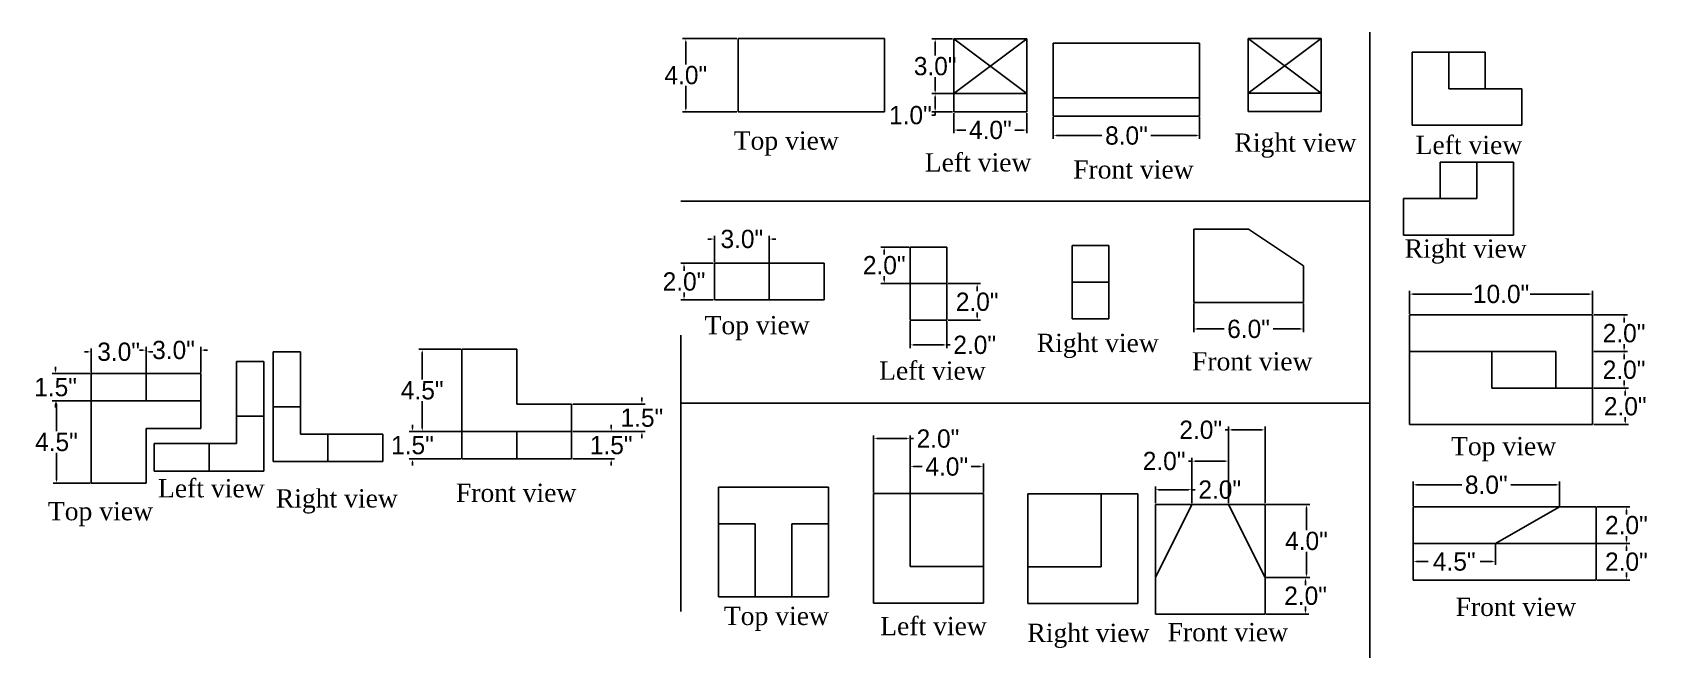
# Model space of a CAD drawing. Header units: inches. Extents: x -21.5 to 66.9, y 13.1 to 47.3.
import ezdxf

# ---------------------------------------------------------------- set-up
doc = ezdxf.new("R2010")
doc.units = ezdxf.units.IN
doc.header["$MEASUREMENT"] = 0
doc.dimstyles.get("Standard").update_dxf_attribs({"dimtxt": 1, "dimasz": 0.18, "dimexe": 0.18, "dimexo": 0.0625, "dimgap": 0.09, "dimtad": 0, "dimtih": 1, "dimtoh": 1, "dimdec": 1, "dimzin": 0, "dimdsep": 46, "dimlunit": 3, "dimtxsty": 'Standard', "dimcen": 0.09, "dimclrt": 1, "dimadec": 0, "dimazin": 0, "dimtfac": 1, "dimtdec": 1, "dimtofl": 0, "dimtmove": 0, "dimatfit": 3, "dimfxl": 1, "dimtolj": 1, "dimtzin": 0, "dimarcsym": 0})

# ---------------------------------------------------------------- blocks, each defined once
blk = doc.blocks.new('*D1')
at = {"color": 0, "lineweight": -2}
for p, q in [((17.031, 46.945), (14.056, 46.945)), ((14.236, 46.765), (14.236, 45.535)), ((14.236, 43.125), (14.236, 44.355)), ((17.031, 42.945), (14.056, 42.945))]:
    blk.add_line(p, q, dxfattribs=at)
at = {"color": 0}
for points in [[(14.206, 46.765), (14.266, 46.765), (14.236, 46.945)], [(14.206, 43.125), (14.266, 43.125), (14.236, 42.945)]]:
    blk.add_solid(points, dxfattribs=at)
at = {"layer": 'Defpoints', "color": 0}
for p in [(14.236, 46.945), (17.094, 46.945), (17.094, 42.945)]:
    blk.add_point(p, dxfattribs=at)
at = {"color": 1, "insert": (14.236, 44.945), "char_height": 1, "attachment_point": 5}
blk.add_mtext('\\A1;4.0"', dxfattribs=at)
blk = doc.blocks.new('*D2')
at = {"color": 0, "lineweight": -2}
for p, q in [((28.814, 46.935), (27.682, 46.935)), ((27.862, 46.755), (27.862, 46.025)), ((27.862, 44.115), (27.862, 44.845)), ((28.814, 43.935), (27.682, 43.935))]:
    blk.add_line(p, q, dxfattribs=at)
at = {"color": 0}
for points in [[(27.832, 46.755), (27.892, 46.755), (27.862, 46.935)], [(27.832, 44.115), (27.892, 44.115), (27.862, 43.935)]]:
    blk.add_solid(points, dxfattribs=at)
at = {"layer": 'Defpoints', "color": 0}
for p in [(27.862, 46.935), (28.877, 46.935), (28.877, 43.935)]:
    blk.add_point(p, dxfattribs=at)
at = {"color": 1, "insert": (27.862, 45.435), "char_height": 1, "attachment_point": 5}
blk.add_mtext('\\A1;3.0"', dxfattribs=at)
blk = doc.blocks.new('*D3')
at = {"color": 0, "lineweight": -2}
for p, q in [((28.814, 43.935), (27.682, 43.935)), ((27.862, 43.755), (27.862, 43.115)), ((28.814, 42.935), (27.682, 42.935)), ((27.862, 42.755), (27.682, 42.755)), ((27.862, 42.935), (27.862, 42.755))]:
    blk.add_line(p, q, dxfattribs=at)
at = {"color": 0}
for points in [[(27.832, 43.755), (27.892, 43.755), (27.862, 43.935)], [(27.832, 43.115), (27.892, 43.115), (27.862, 42.935)]]:
    blk.add_solid(points, dxfattribs=at)
at = {"layer": 'Defpoints', "color": 0}
for p in [(28.877, 43.935), (27.862, 42.935), (28.877, 42.935)]:
    blk.add_point(p, dxfattribs=at)
at = {"color": 1, "insert": (26.509, 42.755), "char_height": 1, "attachment_point": 5}
blk.add_mtext('\\A1;1.0"', dxfattribs=at)
blk = doc.blocks.new('*D4')
at = {"color": 0, "lineweight": -2}
for p, q in [((28.877, 42.873), (28.877, 41.765)), ((32.877, 42.873), (32.877, 41.765)), ((29.057, 41.945), (29.537, 41.945)), ((32.697, 41.945), (32.217, 41.945))]:
    blk.add_line(p, q, dxfattribs=at)
at = {"color": 0}
for points in [[(29.057, 41.975), (29.057, 41.915), (28.877, 41.945)], [(32.697, 41.975), (32.697, 41.915), (32.877, 41.945)]]:
    blk.add_solid(points, dxfattribs=at)
at = {"layer": 'Defpoints', "color": 0}
for p in [(28.877, 42.935), (32.877, 42.935), (32.877, 41.945)]:
    blk.add_point(p, dxfattribs=at)
at = {"color": 1, "insert": (30.877, 41.945), "char_height": 1, "attachment_point": 5}
blk.add_mtext('\\A1;4.0"', dxfattribs=at)
blk = doc.blocks.new('*D5')
at = {"color": 0, "lineweight": -2}
for p, q in [((34.314, 42.644), (34.314, 41.459)), ((42.314, 42.644), (42.314, 41.459)), ((34.494, 41.639), (36.974, 41.639)), ((42.134, 41.639), (39.654, 41.639))]:
    blk.add_line(p, q, dxfattribs=at)
at = {"color": 0}
for points in [[(34.494, 41.669), (34.494, 41.609), (34.314, 41.639)], [(42.134, 41.669), (42.134, 41.609), (42.314, 41.639)]]:
    blk.add_solid(points, dxfattribs=at)
at = {"layer": 'Defpoints', "color": 0}
for p in [(34.314, 42.706), (42.314, 42.706), (42.314, 41.639)]:
    blk.add_point(p, dxfattribs=at)
at = {"color": 1, "insert": (38.314, 41.639), "char_height": 1, "attachment_point": 5}
blk.add_mtext('\\A1;8.0"', dxfattribs=at)
blk = doc.blocks.new('*D6')
at = {"color": 0, "lineweight": -2}
for p, q in [((15.618, 35.981), (15.438, 35.981)), ((15.798, 34.715), (15.798, 36.161)), ((18.798, 34.715), (18.798, 36.161)), ((18.978, 35.981), (19.158, 35.981))]:
    blk.add_line(p, q, dxfattribs=at)
at = {"color": 0}
for points in [[(15.618, 36.011), (15.618, 35.951), (15.798, 35.981)], [(18.978, 36.011), (18.978, 35.951), (18.798, 35.981)]]:
    blk.add_solid(points, dxfattribs=at)
at = {"layer": 'Defpoints', "color": 0}
for p in [(18.798, 35.981), (15.798, 34.653), (18.798, 34.653)]:
    blk.add_point(p, dxfattribs=at)
at = {"color": 1, "insert": (17.298, 35.981), "char_height": 1, "attachment_point": 5}
blk.add_mtext('\\A1;3.0"', dxfattribs=at)
blk = doc.blocks.new('*D7')
at = {"color": 0, "lineweight": -2}
for p, q in [((15.736, 34.653), (13.957, 34.653)), ((14.137, 34.473), (14.137, 34.243)), ((14.137, 32.833), (14.137, 33.063)), ((15.736, 32.653), (13.957, 32.653))]:
    blk.add_line(p, q, dxfattribs=at)
at = {"color": 0}
for points in [[(14.107, 34.473), (14.167, 34.473), (14.137, 34.653)], [(14.107, 32.833), (14.167, 32.833), (14.137, 32.653)]]:
    blk.add_solid(points, dxfattribs=at)
at = {"layer": 'Defpoints', "color": 0}
for p in [(14.137, 34.653), (15.798, 34.653), (15.798, 32.653)]:
    blk.add_point(p, dxfattribs=at)
at = {"color": 1, "insert": (14.137, 33.653), "char_height": 1, "attachment_point": 5}
blk.add_mtext('\\A1;2.0"', dxfattribs=at)
blk = doc.blocks.new('*D8')
at = {"color": 0, "lineweight": -2}
for p, q in [((26.44, 35.546), (24.899, 35.546)), ((25.079, 35.366), (25.079, 35.136)), ((25.079, 33.726), (25.079, 33.956)), ((26.44, 33.546), (24.899, 33.546))]:
    blk.add_line(p, q, dxfattribs=at)
at = {"color": 0}
for points in [[(25.049, 35.366), (25.109, 35.366), (25.079, 35.546)], [(25.049, 33.726), (25.109, 33.726), (25.079, 33.546)]]:
    blk.add_solid(points, dxfattribs=at)
at = {"layer": 'Defpoints', "color": 0}
for p in [(25.079, 35.546), (26.502, 35.546), (26.502, 33.546)]:
    blk.add_point(p, dxfattribs=at)
at = {"color": 1, "insert": (25.079, 34.546), "char_height": 1, "attachment_point": 5}
blk.add_mtext('\\A1;2.0"', dxfattribs=at)
blk = doc.blocks.new('*D9')
at = {"color": 0, "lineweight": -2}
for p, q in [((28.565, 33.546), (30.337, 33.546)), ((30.157, 33.366), (30.157, 33.136)), ((30.157, 31.726), (30.157, 31.956)), ((28.565, 31.546), (30.337, 31.546))]:
    blk.add_line(p, q, dxfattribs=at)
at = {"color": 0}
for points in [[(30.127, 33.366), (30.187, 33.366), (30.157, 33.546)], [(30.127, 31.726), (30.187, 31.726), (30.157, 31.546)]]:
    blk.add_solid(points, dxfattribs=at)
at = {"layer": 'Defpoints', "color": 0}
for p in [(28.502, 33.546), (30.157, 33.546), (28.502, 31.546)]:
    blk.add_point(p, dxfattribs=at)
at = {"color": 1, "insert": (30.157, 32.546), "char_height": 1, "attachment_point": 5}
blk.add_mtext('\\A1;2.0"', dxfattribs=at)
blk = doc.blocks.new('*D10')
at = {"color": 0, "lineweight": -2}
for p, q in [((26.502, 31.484), (26.502, 30.008)), ((28.502, 31.484), (28.502, 30.008)), ((26.682, 30.188), (28.322, 30.188)), ((28.502, 30.188), (28.682, 30.188))]:
    blk.add_line(p, q, dxfattribs=at)
at = {"color": 0}
for points in [[(26.682, 30.218), (26.682, 30.158), (26.502, 30.188)], [(28.322, 30.218), (28.322, 30.158), (28.502, 30.188)]]:
    blk.add_solid(points, dxfattribs=at)
at = {"layer": 'Defpoints', "color": 0}
for p in [(26.502, 31.546), (28.502, 31.546), (28.502, 30.188)]:
    blk.add_point(p, dxfattribs=at)
at = {"color": 1, "insert": (30.022, 30.188), "char_height": 1, "attachment_point": 5}
blk.add_mtext('\\A1;2.0"', dxfattribs=at)
blk = doc.blocks.new('*D11')
at = {"color": 0, "lineweight": -2}
for p, q in [((41.988, 32.451), (41.988, 30.881)), ((47.988, 32.451), (47.988, 30.881)), ((42.168, 31.061), (43.648, 31.061)), ((47.808, 31.061), (46.328, 31.061))]:
    blk.add_line(p, q, dxfattribs=at)
at = {"color": 0}
for points in [[(42.168, 31.091), (42.168, 31.031), (41.988, 31.061)], [(47.808, 31.091), (47.808, 31.031), (47.988, 31.061)]]:
    blk.add_solid(points, dxfattribs=at)
at = {"layer": 'Defpoints', "color": 0}
for p in [(41.988, 32.514), (47.988, 32.514), (47.988, 31.061)]:
    blk.add_point(p, dxfattribs=at)
at = {"color": 1, "insert": (44.988, 31.061), "char_height": 1, "attachment_point": 5}
blk.add_mtext('\\A1;6.0"', dxfattribs=at)
blk = doc.blocks.new('*D12')
at = {"color": 0, "lineweight": -2}
for p, q in [((26.495, 22.123), (26.495, 23.71)), ((26.675, 23.53), (27.155, 23.53)), ((30.315, 23.53), (29.835, 23.53)), ((30.495, 22.123), (30.495, 23.71))]:
    blk.add_line(p, q, dxfattribs=at)
at = {"color": 0}
for points in [[(26.675, 23.56), (26.675, 23.5), (26.495, 23.53)], [(30.315, 23.56), (30.315, 23.5), (30.495, 23.53)]]:
    blk.add_solid(points, dxfattribs=at)
at = {"layer": 'Defpoints', "color": 0}
for p in [(30.495, 23.53), (26.495, 22.06), (30.495, 22.06)]:
    blk.add_point(p, dxfattribs=at)
at = {"color": 1, "insert": (28.495, 23.53), "char_height": 1, "attachment_point": 5}
blk.add_mtext('\\A1;4.0"', dxfattribs=at)
blk = doc.blocks.new('*D13')
at = {"color": 0, "lineweight": -2}
for p, q in [((39.893, 21.525), (39.893, 22.449)), ((40.073, 22.269), (41.713, 22.269)), ((41.893, 21.525), (41.893, 22.449)), ((41.893, 22.269), (42.073, 22.269))]:
    blk.add_line(p, q, dxfattribs=at)
at = {"color": 0}
for points in [[(40.073, 22.299), (40.073, 22.239), (39.893, 22.269)], [(41.713, 22.299), (41.713, 22.239), (41.893, 22.269)]]:
    blk.add_solid(points, dxfattribs=at)
at = {"layer": 'Defpoints', "color": 0}
for p in [(41.893, 22.269), (39.893, 21.463), (41.893, 21.463)]:
    blk.add_point(p, dxfattribs=at)
at = {"color": 1, "insert": (43.413, 22.269), "char_height": 1, "attachment_point": 5}
blk.add_mtext('\\A1;2.0"', dxfattribs=at)
blk = doc.blocks.new('*D14')
at = {"color": 0, "lineweight": -2}
for p, q in [((41.893, 21.525), (41.893, 24.014)), ((43.893, 21.525), (43.893, 24.014)), ((41.893, 23.834), (41.713, 23.834)), ((43.713, 23.834), (42.073, 23.834))]:
    blk.add_line(p, q, dxfattribs=at)
at = {"color": 0}
for points in [[(42.073, 23.864), (42.073, 23.804), (41.893, 23.834)], [(43.713, 23.864), (43.713, 23.804), (43.893, 23.834)]]:
    blk.add_solid(points, dxfattribs=at)
at = {"layer": 'Defpoints', "color": 0}
for p in [(41.893, 23.834), (41.893, 21.463), (43.893, 21.463)]:
    blk.add_point(p, dxfattribs=at)
at = {"color": 1, "insert": (40.373, 23.834), "char_height": 1, "attachment_point": 5}
blk.add_mtext('\\A1;2.0"', dxfattribs=at)
blk = doc.blocks.new('*D15')
at = {"color": 0, "lineweight": -2}
for p, q in [((43.893, 21.525), (43.893, 25.721)), ((45.893, 21.525), (45.893, 25.721)), ((43.893, 25.541), (43.713, 25.541)), ((45.713, 25.541), (44.073, 25.541))]:
    blk.add_line(p, q, dxfattribs=at)
at = {"color": 0}
for points in [[(44.073, 25.571), (44.073, 25.511), (43.893, 25.541)], [(45.713, 25.571), (45.713, 25.511), (45.893, 25.541)]]:
    blk.add_solid(points, dxfattribs=at)
at = {"layer": 'Defpoints', "color": 0}
for p in [(43.893, 25.541), (43.893, 21.463), (45.893, 21.463)]:
    blk.add_point(p, dxfattribs=at)
at = {"color": 1, "insert": (42.373, 25.541), "char_height": 1, "attachment_point": 5}
blk.add_mtext('\\A1;2.0"', dxfattribs=at)
blk = doc.blocks.new('*D16')
at = {"color": 0, "lineweight": -2}
for p, q in [((45.956, 21.463), (48.332, 21.463)), ((48.152, 21.283), (48.152, 20.053)), ((48.152, 17.643), (48.152, 18.873)), ((45.956, 17.463), (48.332, 17.463))]:
    blk.add_line(p, q, dxfattribs=at)
at = {"color": 0}
for points in [[(48.122, 21.283), (48.182, 21.283), (48.152, 21.463)], [(48.122, 17.643), (48.182, 17.643), (48.152, 17.463)]]:
    blk.add_solid(points, dxfattribs=at)
at = {"layer": 'Defpoints', "color": 0}
for p in [(45.893, 21.463), (45.893, 17.463), (48.152, 17.463)]:
    blk.add_point(p, dxfattribs=at)
at = {"color": 1, "insert": (48.152, 19.463), "char_height": 1, "attachment_point": 5}
blk.add_mtext('\\A1;4.0"', dxfattribs=at)
blk = doc.blocks.new('*D17')
at = {"color": 0, "lineweight": -2}
for p, q in [((45.956, 17.463), (48.284, 17.463)), ((48.104, 17.283), (48.104, 17.053)), ((45.956, 15.463), (48.284, 15.463)), ((48.104, 15.643), (48.104, 15.873))]:
    blk.add_line(p, q, dxfattribs=at)
at = {"color": 0}
for points in [[(48.074, 17.283), (48.134, 17.283), (48.104, 17.463)], [(48.074, 15.643), (48.134, 15.643), (48.104, 15.463)]]:
    blk.add_solid(points, dxfattribs=at)
at = {"layer": 'Defpoints', "color": 0}
for p in [(45.893, 17.463), (48.104, 17.463), (45.893, 15.463)]:
    blk.add_point(p, dxfattribs=at)
at = {"color": 1, "insert": (48.104, 16.463), "char_height": 1, "attachment_point": 5}
blk.add_mtext('\\A1;2.0"', dxfattribs=at)
blk = doc.blocks.new('*D18')
at = {"color": 0, "lineweight": -2}
for p, q in [((-18.32, 28.626), (-20.384, 28.626)), ((-20.204, 28.806), (-20.204, 28.986)), ((-18.32, 27.126), (-20.384, 27.126)), ((-20.204, 26.946), (-20.204, 26.766))]:
    blk.add_line(p, q, dxfattribs=at)
at = {"color": 0}
for points in [[(-20.234, 28.806), (-20.174, 28.806), (-20.204, 28.626)], [(-20.234, 26.946), (-20.174, 26.946), (-20.204, 27.126)]]:
    blk.add_solid(points, dxfattribs=at)
at = {"layer": 'Defpoints', "color": 0}
for p in [(-20.204, 28.626), (-18.258, 28.626), (-18.258, 27.126)]:
    blk.add_point(p, dxfattribs=at)
at = {"color": 1, "insert": (-20.204, 27.876), "char_height": 1, "attachment_point": 5}
blk.add_mtext('\\A1;1.5"', dxfattribs=at)
blk = doc.blocks.new('*D19')
at = {"color": 0, "lineweight": -2}
for p, q in [((-18.438, 29.811), (-18.618, 29.811)), ((-18.258, 28.688), (-18.258, 29.991)), ((-15.258, 28.688), (-15.258, 29.991)), ((-15.078, 29.811), (-14.898, 29.811))]:
    blk.add_line(p, q, dxfattribs=at)
at = {"color": 0}
for points in [[(-18.438, 29.841), (-18.438, 29.781), (-18.258, 29.811)], [(-15.078, 29.841), (-15.078, 29.781), (-15.258, 29.811)]]:
    blk.add_solid(points, dxfattribs=at)
at = {"layer": 'Defpoints', "color": 0}
for p in [(-15.258, 29.811), (-18.258, 28.626), (-15.258, 28.626)]:
    blk.add_point(p, dxfattribs=at)
at = {"color": 1, "insert": (-16.758, 29.811), "char_height": 1, "attachment_point": 5}
blk.add_mtext('\\A1;3.0"', dxfattribs=at)
blk = doc.blocks.new('*D20')
at = {"color": 0, "lineweight": -2}
for p, q in [((-15.258, 28.688), (-15.258, 30.086)), ((-12.258, 28.688), (-12.258, 30.086)), ((-15.438, 29.906), (-15.618, 29.906)), ((-12.078, 29.906), (-11.898, 29.906))]:
    blk.add_line(p, q, dxfattribs=at)
at = {"color": 0}
for points in [[(-15.438, 29.936), (-15.438, 29.876), (-15.258, 29.906)], [(-12.078, 29.936), (-12.078, 29.876), (-12.258, 29.906)]]:
    blk.add_solid(points, dxfattribs=at)
at = {"layer": 'Defpoints', "color": 0}
for p in [(-15.258, 29.906), (-15.258, 28.626), (-12.258, 28.626)]:
    blk.add_point(p, dxfattribs=at)
at = {"color": 1, "insert": (-13.758, 29.906), "char_height": 1, "attachment_point": 5}
blk.add_mtext('\\A1;3.0"', dxfattribs=at)
blk = doc.blocks.new('*D21')
at = {"color": 0, "lineweight": -2}
for p, q in [((-18.32, 27.126), (-20.336, 27.126)), ((-20.156, 26.946), (-20.156, 25.466)), ((-20.156, 22.806), (-20.156, 24.286)), ((-18.32, 22.626), (-20.336, 22.626))]:
    blk.add_line(p, q, dxfattribs=at)
at = {"color": 0}
for points in [[(-20.186, 26.946), (-20.126, 26.946), (-20.156, 27.126)], [(-20.186, 22.806), (-20.126, 22.806), (-20.156, 22.626)]]:
    blk.add_solid(points, dxfattribs=at)
at = {"layer": 'Defpoints', "color": 0}
for p in [(-18.258, 27.126), (-20.156, 22.626), (-18.258, 22.626)]:
    blk.add_point(p, dxfattribs=at)
at = {"color": 1, "insert": (-20.156, 24.876), "char_height": 1, "attachment_point": 5}
blk.add_mtext('\\A1;4.5"', dxfattribs=at)
blk = doc.blocks.new('*D22')
at = {"color": 0, "lineweight": -2}
for p, q in [((1.933, 29.953), (-0.348, 29.953)), ((-0.168, 29.773), (-0.168, 28.293)), ((-0.168, 25.633), (-0.168, 27.113)), ((1.933, 25.453), (-0.348, 25.453))]:
    blk.add_line(p, q, dxfattribs=at)
at = {"color": 0}
for points in [[(-0.198, 29.773), (-0.138, 29.773), (-0.168, 29.953)], [(-0.198, 25.633), (-0.138, 25.633), (-0.168, 25.453)]]:
    blk.add_solid(points, dxfattribs=at)
at = {"layer": 'Defpoints', "color": 0}
for p in [(-0.168, 29.953), (1.996, 29.953), (1.996, 25.453)]:
    blk.add_point(p, dxfattribs=at)
at = {"color": 1, "insert": (-0.168, 27.703), "char_height": 1, "attachment_point": 5}
blk.add_mtext('\\A1;4.5"', dxfattribs=at)
blk = doc.blocks.new('*D23')
at = {"color": 0, "lineweight": -2}
for p, q in [((-0.7, 25.633), (-0.7, 25.813)), ((1.933, 25.453), (-0.88, 25.453)), ((1.933, 23.953), (-0.88, 23.953)), ((-0.7, 23.773), (-0.7, 23.593))]:
    blk.add_line(p, q, dxfattribs=at)
at = {"color": 0}
for points in [[(-0.73, 25.633), (-0.67, 25.633), (-0.7, 25.453)], [(-0.73, 23.773), (-0.67, 23.773), (-0.7, 23.953)]]:
    blk.add_solid(points, dxfattribs=at)
at = {"layer": 'Defpoints', "color": 0}
for p in [(-0.7, 25.453), (1.996, 25.453), (1.996, 23.953)]:
    blk.add_point(p, dxfattribs=at)
at = {"color": 1, "insert": (-0.7, 24.703), "char_height": 1, "attachment_point": 5}
blk.add_mtext('\\A1;1.5"', dxfattribs=at)
blk = doc.blocks.new('*D24')
at = {"color": 0, "lineweight": -2}
for p, q in [((10.159, 25.633), (10.159, 25.813)), ((8.058, 25.453), (10.339, 25.453)), ((8.058, 23.953), (10.339, 23.953)), ((10.159, 23.773), (10.159, 23.593))]:
    blk.add_line(p, q, dxfattribs=at)
at = {"color": 0}
for points in [[(10.129, 25.633), (10.189, 25.633), (10.159, 25.453)], [(10.129, 23.773), (10.189, 23.773), (10.159, 23.953)]]:
    blk.add_solid(points, dxfattribs=at)
at = {"layer": 'Defpoints', "color": 0}
for p in [(7.996, 25.453), (10.159, 25.453), (7.996, 23.953)]:
    blk.add_point(p, dxfattribs=at)
at = {"color": 1, "insert": (10.159, 24.703), "char_height": 1, "attachment_point": 5}
blk.add_mtext('\\A1;1.5"', dxfattribs=at)
blk = doc.blocks.new('*D25')
at = {"color": 0, "lineweight": -2}
for p, q in [((24.495, 22.123), (24.495, 25.241)), ((24.675, 25.061), (26.315, 25.061)), ((26.495, 22.123), (26.495, 25.241)), ((26.495, 25.061), (26.675, 25.061))]:
    blk.add_line(p, q, dxfattribs=at)
at = {"color": 0}
for points in [[(24.675, 25.091), (24.675, 25.031), (24.495, 25.061)], [(26.315, 25.091), (26.315, 25.031), (26.495, 25.061)]]:
    blk.add_solid(points, dxfattribs=at)
at = {"layer": 'Defpoints', "color": 0}
for p in [(26.495, 25.061), (24.495, 22.06), (26.495, 22.06)]:
    blk.add_point(p, dxfattribs=at)
at = {"color": 1, "insert": (28.015, 25.061), "char_height": 1, "attachment_point": 5}
blk.add_mtext('\\A1;2.0"', dxfattribs=at)
blk = doc.blocks.new('*D26')
at = {"color": 0, "lineweight": -2}
for p, q in [((8.058, 26.953), (12.016, 26.953)), ((11.836, 27.133), (11.836, 27.313)), ((8.058, 25.453), (12.016, 25.453)), ((11.836, 25.273), (11.836, 25.093))]:
    blk.add_line(p, q, dxfattribs=at)
at = {"color": 0}
for points in [[(11.806, 27.133), (11.866, 27.133), (11.836, 26.953)], [(11.806, 25.273), (11.866, 25.273), (11.836, 25.453)]]:
    blk.add_solid(points, dxfattribs=at)
at = {"layer": 'Defpoints', "color": 0}
for p in [(7.996, 26.953), (7.996, 25.453), (11.836, 25.453)]:
    blk.add_point(p, dxfattribs=at)
at = {"color": 1, "insert": (11.836, 26.203), "char_height": 1, "attachment_point": 5}
blk.add_mtext('\\A1;1.5"', dxfattribs=at)
blk = doc.blocks.new('*D27')
at = {"color": 0, "lineweight": -2}
for p, q in [((53.787, 31.889), (53.787, 33.152)), ((53.967, 32.972), (57.197, 32.972)), ((63.607, 32.972), (60.377, 32.972)), ((63.787, 31.889), (63.787, 33.152))]:
    blk.add_line(p, q, dxfattribs=at)
at = {"color": 0}
for points in [[(53.967, 33.002), (53.967, 32.942), (53.787, 32.972)], [(63.607, 33.002), (63.607, 32.942), (63.787, 32.972)]]:
    blk.add_solid(points, dxfattribs=at)
at = {"layer": 'Defpoints', "color": 0}
for p in [(53.787, 32.972), (53.787, 31.827), (63.787, 31.827)]:
    blk.add_point(p, dxfattribs=at)
at = {"color": 1, "insert": (58.787, 32.972), "char_height": 1, "attachment_point": 5}
blk.add_mtext('\\A1;10.0"', dxfattribs=at)
blk = doc.blocks.new('*D28')
at = {"color": 0, "lineweight": -2}
for p, q in [((63.85, 31.827), (65.688, 31.827)), ((65.508, 31.647), (65.508, 31.417)), ((65.508, 30.007), (65.508, 30.237)), ((63.85, 29.827), (65.688, 29.827))]:
    blk.add_line(p, q, dxfattribs=at)
at = {"color": 0}
for points in [[(65.478, 31.647), (65.538, 31.647), (65.508, 31.827)], [(65.478, 30.007), (65.538, 30.007), (65.508, 29.827)]]:
    blk.add_solid(points, dxfattribs=at)
at = {"layer": 'Defpoints', "color": 0}
for p in [(63.787, 31.827), (63.787, 29.827), (65.508, 29.827)]:
    blk.add_point(p, dxfattribs=at)
at = {"color": 1, "insert": (65.508, 30.827), "char_height": 1, "attachment_point": 5}
blk.add_mtext('\\A1;2.0"', dxfattribs=at)
blk = doc.blocks.new('*D29')
at = {"color": 0, "lineweight": -2}
for p, q in [((63.85, 29.827), (65.688, 29.827)), ((65.508, 29.647), (65.508, 29.417)), ((63.85, 27.827), (65.688, 27.827)), ((65.508, 28.007), (65.508, 28.237))]:
    blk.add_line(p, q, dxfattribs=at)
at = {"color": 0}
for points in [[(65.478, 29.647), (65.538, 29.647), (65.508, 29.827)], [(65.478, 28.007), (65.538, 28.007), (65.508, 27.827)]]:
    blk.add_solid(points, dxfattribs=at)
at = {"layer": 'Defpoints', "color": 0}
for p in [(63.787, 29.827), (65.508, 29.827), (63.787, 27.827)]:
    blk.add_point(p, dxfattribs=at)
at = {"color": 1, "insert": (65.508, 28.827), "char_height": 1, "attachment_point": 5}
blk.add_mtext('\\A1;2.0"', dxfattribs=at)
blk = doc.blocks.new('*D30')
at = {"color": 0, "lineweight": -2}
for p, q in [((63.85, 27.827), (65.752, 27.827)), ((65.572, 27.647), (65.572, 27.417)), ((63.85, 25.827), (65.752, 25.827)), ((65.572, 26.007), (65.572, 26.237))]:
    blk.add_line(p, q, dxfattribs=at)
at = {"color": 0}
for points in [[(65.542, 27.647), (65.602, 27.647), (65.572, 27.827)], [(65.542, 26.007), (65.602, 26.007), (65.572, 25.827)]]:
    blk.add_solid(points, dxfattribs=at)
at = {"layer": 'Defpoints', "color": 0}
for p in [(63.787, 27.827), (65.572, 27.827), (63.787, 25.827)]:
    blk.add_point(p, dxfattribs=at)
at = {"color": 1, "insert": (65.572, 26.827), "char_height": 1, "attachment_point": 5}
blk.add_mtext('\\A1;2.0"', dxfattribs=at)
blk = doc.blocks.new('*D31')
at = {"color": 0, "lineweight": -2}
for p, q in [((53.978, 21.388), (53.978, 22.715)), ((54.158, 22.535), (56.638, 22.535)), ((61.798, 22.535), (59.318, 22.535)), ((61.978, 21.388), (61.978, 22.715))]:
    blk.add_line(p, q, dxfattribs=at)
at = {"color": 0}
for points in [[(54.158, 22.565), (54.158, 22.505), (53.978, 22.535)], [(61.798, 22.565), (61.798, 22.505), (61.978, 22.535)]]:
    blk.add_solid(points, dxfattribs=at)
at = {"layer": 'Defpoints', "color": 0}
for p in [(61.978, 22.535), (53.978, 21.326), (61.978, 21.326)]:
    blk.add_point(p, dxfattribs=at)
at = {"color": 1, "insert": (57.978, 22.535), "char_height": 1, "attachment_point": 5}
blk.add_mtext('\\A1;8.0"', dxfattribs=at)
blk = doc.blocks.new('*D32')
at = {"color": 0, "lineweight": -2}
for p, q in [((64.041, 21.326), (65.815, 21.326)), ((65.635, 21.146), (65.635, 20.916)), ((65.635, 19.506), (65.635, 19.736)), ((64.041, 19.326), (65.815, 19.326))]:
    blk.add_line(p, q, dxfattribs=at)
at = {"color": 0}
for points in [[(65.605, 21.146), (65.665, 21.146), (65.635, 21.326)], [(65.605, 19.506), (65.665, 19.506), (65.635, 19.326)]]:
    blk.add_solid(points, dxfattribs=at)
at = {"layer": 'Defpoints', "color": 0}
for p in [(63.978, 21.326), (63.978, 19.326), (65.635, 19.326)]:
    blk.add_point(p, dxfattribs=at)
at = {"color": 1, "insert": (65.635, 20.326), "char_height": 1, "attachment_point": 5}
blk.add_mtext('\\A1;2.0"', dxfattribs=at)
blk = doc.blocks.new('*D33')
at = {"color": 0, "lineweight": -2}
for p, q in [((64.041, 19.326), (65.815, 19.326)), ((65.635, 19.146), (65.635, 18.916)), ((65.635, 17.506), (65.635, 17.736)), ((64.041, 17.326), (65.815, 17.326))]:
    blk.add_line(p, q, dxfattribs=at)
at = {"color": 0}
for points in [[(65.605, 19.146), (65.665, 19.146), (65.635, 19.326)], [(65.605, 17.506), (65.665, 17.506), (65.635, 17.326)]]:
    blk.add_solid(points, dxfattribs=at)
at = {"layer": 'Defpoints', "color": 0}
for p in [(63.978, 19.326), (65.635, 19.326), (63.978, 17.326)]:
    blk.add_point(p, dxfattribs=at)
at = {"color": 1, "insert": (65.635, 18.326), "char_height": 1, "attachment_point": 5}
blk.add_mtext('\\A1;2.0"', dxfattribs=at)
blk = doc.blocks.new('*D34')
at = {"color": 0, "lineweight": -2}
for p, q in [((53.978, 19.263), (53.978, 18.155)), ((58.478, 19.263), (58.478, 18.155)), ((54.158, 18.335), (54.805, 18.335)), ((58.298, 18.335), (57.652, 18.335))]:
    blk.add_line(p, q, dxfattribs=at)
at = {"color": 0}
for points in [[(54.158, 18.365), (54.158, 18.305), (53.978, 18.335)], [(58.298, 18.365), (58.298, 18.305), (58.478, 18.335)]]:
    blk.add_solid(points, dxfattribs=at)
at = {"layer": 'Defpoints', "color": 0}
for p in [(53.978, 19.326), (58.478, 19.326), (58.478, 18.335)]:
    blk.add_point(p, dxfattribs=at)
at = {"color": 1, "insert": (56.228, 18.335), "char_height": 1, "attachment_point": 5}
blk.add_mtext('\\A1;4.5"', dxfattribs=at)

msp = doc.modelspace()

# ---------------------------------------------------------------- linework, layer by layer
for p, q in [((17.094, 46.945), (17.094, 42.945)), ((25.094, 46.945), (17.094, 46.945)), ((25.094, 42.945), (25.094, 46.945)), ((28.877, 46.935), (28.877, 43.935)), ((32.877, 46.935), (28.877, 46.935)), ((28.877, 46.935), (32.877, 43.935)), ((32.877, 46.935), (28.877, 43.935)), ((32.877, 46.935), (32.877, 43.935)), ((44.958, 46.953), (44.958, 43.953)), ((48.958, 46.953), (44.958, 46.953)), ((44.958, 46.953), (48.958, 43.953)), ((48.958, 46.953), (44.958, 43.953)), ((48.958, 43.953), (48.958, 46.953)), ((51.606, 38.053), (51.606, 47.291)), ((51.606, 47.291), (51.606, 13.079)), ((34.314, 46.706), (34.314, 43.706)), ((42.314, 46.706), (34.314, 46.706)), ((42.314, 43.706), (42.314, 46.706)), ((53.925, 46.205), (53.925, 42.205)), ((55.925, 46.205), (53.925, 46.205)), ((55.925, 44.205), (55.925, 46.205)), ((55.925, 46.205), (57.925, 46.205)), ((57.925, 46.205), (57.925, 44.205)), ((57.925, 44.205), (55.925, 44.205)), ((59.925, 44.205), (57.925, 44.205)), ((59.925, 42.205), (59.925, 44.205)), ((28.814, 43.935), (32.814, 43.935)), ((28.877, 43.935), (28.877, 42.935)), ((32.877, 43.935), (32.877, 42.935)), ((34.314, 43.706), (34.314, 42.706)), ((34.314, 43.706), (42.314, 43.706)), ((42.314, 42.706), (42.314, 43.706)), ((44.958, 43.953), (44.958, 42.953)), ((44.958, 43.953), (48.958, 43.953)), ((48.958, 42.953), (48.958, 43.953)), ((17.094, 42.945), (25.094, 42.945)), ((28.877, 42.935), (32.877, 42.935)), ((34.314, 42.706), (42.314, 42.706)), ((44.958, 42.953), (48.958, 42.953)), ((53.925, 42.205), (59.925, 42.205)), ((57.463, 40.192), (55.463, 40.192)), ((55.463, 40.192), (55.463, 38.192)), ((57.463, 38.192), (57.463, 40.192)), ((57.463, 40.192), (59.463, 40.192)), ((59.463, 40.192), (59.463, 36.192)), ((13.969, 38.053), (51.606, 38.053)), ((53.463, 36.192), (53.463, 38.192)), ((53.463, 38.192), (55.463, 38.192)), ((55.463, 38.192), (57.463, 38.192)), ((44.988, 36.514), (41.988, 36.514)), ((41.988, 36.514), (41.988, 32.514)), ((47.988, 34.514), (44.988, 36.514)), ((26.502, 35.546), (26.502, 33.546)), ((28.502, 35.546), (26.502, 35.546)), ((28.502, 33.546), (28.502, 35.546)), ((35.349, 35.624), (35.349, 33.624)), ((37.349, 35.624), (35.349, 35.624)), ((37.349, 33.624), (37.349, 35.624)), ((59.463, 36.192), (53.463, 36.192)), ((15.798, 34.653), (15.798, 32.653)), ((15.798, 34.653), (18.798, 34.653)), ((18.798, 32.653), (18.798, 34.653)), ((18.798, 34.653), (21.798, 34.653)), ((21.798, 34.653), (21.798, 32.653)), ((47.988, 32.514), (47.988, 34.514)), ((35.349, 33.624), (35.349, 31.624)), ((35.349, 33.624), (37.349, 33.624)), ((37.349, 31.624), (37.349, 33.624)), ((26.502, 33.546), (26.502, 31.546)), ((26.502, 33.546), (28.502, 33.546)), ((28.502, 31.546), (28.502, 33.546)), ((15.798, 32.653), (18.798, 32.653)), ((21.798, 32.653), (18.798, 32.653)), ((41.988, 32.514), (47.988, 32.514)), ((53.787, 31.827), (63.787, 31.827)), ((53.787, 29.827), (53.787, 31.827)), ((63.787, 31.827), (63.787, 29.827)), ((26.502, 31.546), (28.502, 31.546)), ((35.349, 31.624), (37.349, 31.624)), ((13.969, 27.001), (13.969, 30.731)), ((13.969, 30.731), (13.969, 15.602)), ((-8.82, 29.288), (-10.32, 29.288)), ((-10.32, 29.288), (-10.32, 26.288)), ((-8.82, 29.288), (-8.82, 26.288)), ((-8.321, 29.804), (-8.321, 26.804)), ((-8.321, 29.804), (-6.821, 29.804)), ((-6.821, 29.804), (-6.821, 26.804)), ((1.996, 29.953), (1.996, 25.453)), ((1.996, 29.953), (4.996, 29.953)), ((4.996, 29.953), (4.996, 26.953)), ((53.787, 27.827), (53.787, 29.827)), ((53.787, 29.827), (58.287, 29.827)), ((58.287, 29.827), (61.787, 29.827)), ((58.287, 27.827), (58.287, 29.827)), ((61.787, 29.827), (61.787, 27.827)), ((63.787, 29.827), (63.787, 27.827)), ((-18.258, 28.626), (-15.258, 28.626)), ((-18.258, 27.126), (-18.258, 28.626)), ((-15.258, 28.626), (-12.258, 28.626)), ((-15.258, 28.626), (-15.258, 27.126)), ((-12.258, 28.626), (-12.258, 27.126)), ((53.787, 25.827), (53.787, 27.827)), ((61.787, 27.827), (58.287, 27.827)), ((61.787, 27.827), (63.787, 27.827)), ((63.787, 27.827), (63.787, 25.827)), ((-15.258, 27.126), (-18.258, 27.126)), ((-18.258, 27.126), (-18.258, 22.626)), ((-12.258, 27.126), (-15.258, 27.126)), ((-12.258, 27.126), (-12.258, 25.626)), ((-8.321, 26.804), (-8.321, 23.804)), ((-8.321, 26.804), (-6.821, 26.804)), ((-6.821, 26.804), (-6.821, 25.304)), ((7.996, 26.953), (4.996, 26.953)), ((7.996, 25.453), (7.996, 26.953)), ((13.969, 27.001), (51.606, 27.001)), ((-10.32, 26.288), (-8.82, 26.288)), ((-8.82, 26.288), (-10.32, 26.288)), ((-10.32, 26.288), (-10.32, 24.788)), ((-8.82, 26.288), (-8.82, 23.288)), ((63.787, 25.827), (53.787, 25.827)), ((-12.258, 25.626), (-15.258, 25.626)), ((-15.258, 22.626), (-15.258, 25.626)), ((-14.82, 23.288), (-14.82, 24.788)), ((-14.82, 24.788), (-11.82, 24.788)), ((-11.82, 24.788), (-11.82, 23.288)), ((-10.32, 24.788), (-11.82, 24.788)), ((-6.821, 25.304), (-5.321, 25.304)), ((-2.321, 25.304), (-5.321, 25.304)), ((-5.321, 25.304), (-5.321, 23.804)), ((-2.321, 23.804), (-2.321, 25.304)), ((1.996, 25.453), (1.996, 23.953)), ((1.996, 25.453), (4.996, 25.453)), ((4.996, 25.453), (7.996, 25.453)), ((4.996, 25.453), (4.996, 23.953)), ((7.996, 23.953), (7.996, 25.453)), ((1.996, 23.953), (4.996, 23.953)), ((4.996, 23.953), (7.996, 23.953)), ((-11.82, 23.288), (-14.82, 23.288)), ((-8.82, 23.288), (-11.82, 23.288)), ((-8.321, 23.804), (-5.321, 23.804)), ((-5.321, 23.804), (-2.321, 23.804)), ((-18.258, 22.626), (-15.258, 22.626)), ((16.029, 22.41), (22.029, 22.41)), ((16.029, 20.41), (16.029, 22.41)), ((22.029, 22.41), (22.029, 20.41)), ((24.495, 18.06), (24.495, 22.06)), ((24.495, 22.06), (26.495, 22.06)), ((26.495, 22.06), (30.495, 22.06)), ((26.495, 18.06), (26.495, 22.06)), ((30.495, 22.06), (30.495, 18.06)), ((36.93, 22.052), (32.93, 22.052)), ((32.93, 22.052), (32.93, 18.052)), ((36.93, 18.052), (36.93, 22.052)), ((38.93, 22.052), (36.93, 22.052)), ((38.93, 18.052), (38.93, 22.052)), ((39.893, 21.463), (41.893, 21.463)), ((39.893, 17.463), (39.893, 21.463)), ((41.893, 21.463), (39.893, 17.463)), ((41.893, 21.463), (43.893, 21.463)), ((43.893, 21.463), (45.893, 21.463)), ((43.893, 21.463), (45.893, 17.463)), ((45.893, 21.463), (45.893, 17.463)), ((53.978, 21.326), (61.978, 21.326)), ((53.978, 19.326), (53.978, 21.326)), ((61.978, 21.326), (58.478, 19.326)), ((61.978, 21.326), (63.978, 21.326)), ((63.978, 21.326), (63.978, 19.326)), ((16.029, 16.41), (16.029, 20.41)), ((16.029, 20.41), (18.029, 20.41)), ((18.029, 20.41), (18.029, 16.41)), ((22.029, 20.41), (20.029, 20.41)), ((20.029, 20.41), (20.029, 16.41)), ((22.029, 20.41), (22.029, 16.41)), ((53.978, 17.326), (53.978, 19.326)), ((53.978, 19.326), (58.478, 19.326)), ((58.478, 19.326), (63.978, 19.326)), ((63.978, 19.326), (63.978, 17.326)), ((24.495, 16.06), (24.495, 18.06)), ((30.495, 18.06), (26.495, 18.06)), ((30.495, 18.06), (30.495, 16.06)), ((32.93, 18.052), (36.93, 18.052)), ((32.93, 18.052), (32.93, 16.052)), ((38.93, 16.052), (38.93, 18.052)), ((39.893, 15.463), (39.893, 17.463)), ((45.893, 17.463), (45.893, 15.463)), ((63.978, 17.326), (53.978, 17.326)), ((18.029, 16.41), (16.029, 16.41)), ((20.029, 16.41), (18.029, 16.41)), ((22.029, 16.41), (20.029, 16.41)), ((28.495, 16.06), (24.495, 16.06)), ((30.495, 16.06), (28.495, 16.06)), ((32.93, 16.052), (34.93, 16.052)), ((34.93, 16.052), (38.93, 16.052)), ((41.893, 15.463), (39.893, 15.463)), ((43.893, 15.463), (41.893, 15.463)), ((45.893, 15.463), (43.893, 15.463))]:
    msp.add_line(p, q)

# ---------------------------------------------------------------- texts
at = {"char_height": 1, "attachment_point": 1}
for s, insert in [('{\\fTimes New Roman|b0|i0|c0|p18;Top view}', (16.851, 41.869)), ('{\\fTimes New Roman|b0|i0|c0|p18;Right view}', (44.215, 41.756)), ('{\\fTimes New Roman|b0|i0|c0|p18;Left view}', (54.116, 41.63)), ('{\\fTimes New Roman|b0|i0|c0|p18;Left view}', (27.294, 40.676)), ('{\\fTimes New Roman|b0|i0|c0|p18;Front view}', (35.401, 40.29)), ('{\\fTimes New Roman|b0|i0|c0|p18;Right view}', (53.52, 35.963)), ('{\\fTimes New Roman|b0|i0|c0|p18;Top view}', (15.259, 31.772)), ('{\\fTimes New Roman|b0|i0|c0|p18;Right view}', (33.411, 30.801)), ('{\\fTimes New Roman|b0|i0|c0|p18;Left view}', (24.796, 29.285)), ('{\\fTimes New Roman|b0|i0|c0|p18;Front view}', (41.897, 29.791)), ('{\\fTimes New Roman|b0|i0|c0|p18;Top view}', (56.05, 25.152)), ('{\\fTimes New Roman|b0|i0|c0|p18;Left view}', (-14.609, 22.849)), ('{\\fTimes New Roman|b0|i0|c0|p18;Right view}', (-8.17, 22.293)), ('{\\fTimes New Roman|b0|i0|c0|p18;Front view}', (1.671, 22.601)), ('{\\fTimes New Roman|b0|i0|c0|p18;Top view}', (-20.627, 21.596)), ('{\\fTimes New Roman|b0|i0|c0|p18;Front view}', (56.298, 16.362)), ('{\\fTimes New Roman|b0|i0|c0|p18;Top view}', (16.313, 15.866)), ('{\\fTimes New Roman|b0|i0|c0|p18;Left view}', (24.855, 15.309)), ('{\\fTimes New Roman|b0|i0|c0|p18;Right view}', (32.9, 14.94)), ('{\\fTimes New Roman|b0|i0|c0|p18;Front view}', (40.561, 14.979))]:
    msp.add_mtext(s, dxfattribs=dict(at, insert=insert))

# ---------------------------------------------------------------- dimensions: what is measured, and where the dimension line sits
for base, p1, p2, picture, middle in [((14.236, 46.945), (17.094, 42.945), (17.094, 46.945), '*D1', (14.236, 44.945)), ((27.862, 46.935), (28.877, 43.935), (28.877, 46.935), '*D2', (27.862, 45.435)), ((27.862, 42.935), (28.877, 43.935), (28.877, 42.935), '*D3', (26.509, 42.755)), ((25.079, 35.546), (26.502, 33.546), (26.502, 35.546), '*D8', (25.079, 34.546)), ((14.137, 34.653), (15.798, 32.653), (15.798, 34.653), '*D7', (14.137, 33.653)), ((30.157, 33.546), (28.502, 31.546), (28.502, 33.546), '*D9', (30.157, 32.546)), ((65.508, 29.827), (63.787, 31.827), (63.787, 29.827), '*D28', (65.508, 30.827)), ((-0.168, 29.953), (1.996, 25.453), (1.996, 29.953), '*D22', (-0.168, 27.703)), ((65.508, 29.827), (63.787, 27.827), (63.787, 29.827), '*D29', (65.508, 28.827)), ((-20.204, 28.626), (-18.258, 27.126), (-18.258, 28.626), '*D18', (-20.204, 27.876)), ((65.572, 27.827), (63.787, 25.827), (63.787, 27.827), '*D30', (65.572, 26.827)), ((-20.156, 22.626), (-18.258, 27.126), (-18.258, 22.626), '*D21', (-20.156, 24.876)), ((11.836, 25.453), (7.996, 26.953), (7.996, 25.453), '*D26', (11.836, 26.203)), ((-0.7, 25.453), (1.996, 23.953), (1.996, 25.453), '*D23', (-0.7, 24.703)), ((10.159, 25.453), (7.996, 23.953), (7.996, 25.453), '*D24', (10.159, 24.703)), ((48.152, 17.463), (45.893, 21.463), (45.893, 17.463), '*D16', (48.152, 19.463)), ((65.635, 19.326), (63.978, 21.326), (63.978, 19.326), '*D32', (65.635, 20.326)), ((65.635, 19.326), (63.978, 17.326), (63.978, 19.326), '*D33', (65.635, 18.326)), ((48.104, 17.463), (45.893, 15.463), (45.893, 17.463), '*D17', (48.104, 16.463))]:
    dim = msp.add_linear_dim(base=base, p1=p1, p2=p2, angle=90, dimstyle='Standard')
    dim.commit()
    dim.dimension.update_dxf_attribs({"geometry": picture, "text_midpoint": middle})
for base, p1, p2, picture, middle in [((32.877, 41.945), (28.877, 42.935), (32.877, 42.935), '*D4', (30.877, 41.945)), ((42.314, 41.639), (34.314, 42.706), (42.314, 42.706), '*D5', (38.314, 41.639)), ((18.798, 35.981), (15.798, 34.653), (18.798, 34.653), '*D6', (17.298, 35.981)), ((53.787, 32.972), (63.787, 31.827), (53.787, 31.827), '*D27', (58.787, 32.972)), ((47.988, 31.061), (41.988, 32.514), (47.988, 32.514), '*D11', (44.988, 31.061)), ((28.502, 30.188), (26.502, 31.546), (28.502, 31.546), '*D10', (30.022, 30.188)), ((-15.258, 29.811), (-18.258, 28.626), (-15.258, 28.626), '*D19', (-16.758, 29.811)), ((-15.258, 29.906), (-12.258, 28.626), (-15.258, 28.626), '*D20', (-13.758, 29.906)), ((26.495, 25.061), (24.495, 22.06), (26.495, 22.06), '*D25', (28.015, 25.061)), ((43.893, 25.541), (45.893, 21.463), (43.893, 21.463), '*D15', (42.373, 25.541)), ((30.495, 23.53), (26.495, 22.06), (30.495, 22.06), '*D12', (28.495, 23.53)), ((41.893, 23.834), (43.893, 21.463), (41.893, 21.463), '*D14', (40.373, 23.834)), ((61.978, 22.535), (53.978, 21.326), (61.978, 21.326), '*D31', (57.978, 22.535)), ((41.893, 22.269), (39.893, 21.463), (41.893, 21.463), '*D13', (43.413, 22.269)), ((58.478, 18.335), (53.978, 19.326), (58.478, 19.326), '*D34', (56.228, 18.335))]:
    dim = msp.add_linear_dim(base=base, p1=p1, p2=p2, dimstyle='Standard')
    dim.commit()
    dim.dimension.update_dxf_attribs({"geometry": picture, "text_midpoint": middle})

doc.saveas('drawing.dxf')
